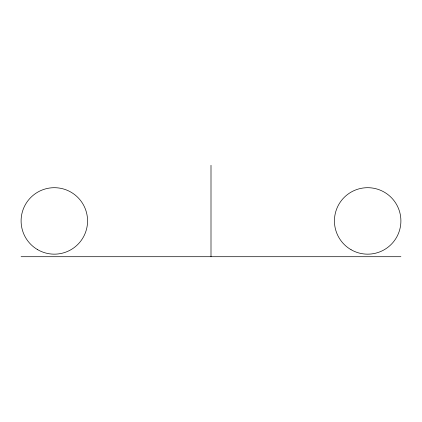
<?xml version="1.0" encoding="UTF-8"?>
<svg xmlns="http://www.w3.org/2000/svg" width="422" height="422" viewBox="0 0 422 422"><rect width="100%" height="100%" fill="white"/><g stroke="black" fill="none" stroke-linecap="round" stroke-linejoin="round"><path stroke-width="0.63" d="M21.1 256.708L400.9 256.708M211 165.292L211 256.708M37.716 249.708A33.232 33.232 0 0 0 87.565 220.928A33.232 33.232 0 0 0 37.716 192.147A33.232 33.232 0 0 0 37.716 249.708M351.051 249.708A33.232 33.232 0 0 0 400.9 220.928A33.232 33.232 0 0 0 351.051 192.147A33.232 33.232 0 0 0 351.051 249.708"/></g></svg>
